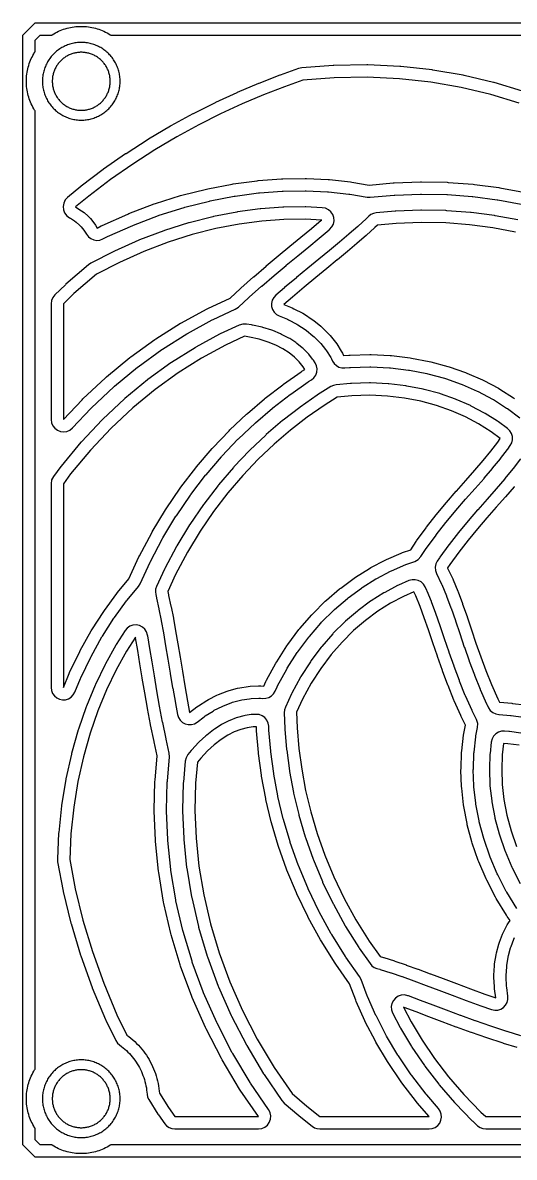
# Model space of a CAD drawing. Header units: millimetres. Extents: x -46 to 46, y -46 to 46.
# Drawn here: x -46 to -6.1, y -46 to 46 of the extents above; entities that cross this region are included whole.
import ezdxf

# ---------------------------------------------------------------- set-up
doc = ezdxf.new("R2010")
doc.units = ezdxf.units.MM
for name, color, linetype in [('FACE_OPENINGS', 2, 'Continuous'), ('FACE_OUTER', 3, 'Continuous'), ('MID_OPENINGS', 4, 'Continuous'), ('MID_OUTER', 7, 'Continuous')]:
    doc.layers.add(name, color=color, linetype=linetype)

msp = doc.modelspace()

# ---------------------------------------------------------------- linework, layer by layer
at = {"layer": 'FACE_OPENINGS'}
for points in [[(-38.115, 40.941), (-38.107, 41.044), (-38.102, 41.147), (-38.1, 41.25), (-38.102, 41.353), (-38.107, 41.456), (-38.115, 41.559), (-38.127, 41.661), (-38.142, 41.763), (-38.161, 41.865), (-38.182, 41.965), (-38.207, 42.065), (-38.236, 42.164), (-38.267, 42.263), (-38.302, 42.36), (-38.34, 42.455), (-38.381, 42.55), (-38.425, 42.643), (-38.472, 42.735), (-38.522, 42.825), (-38.575, 42.913), (-38.631, 43), (-38.69, 43.085), (-38.751, 43.168), (-38.815, 43.248), (-38.882, 43.327), (-38.951, 43.403), (-39.023, 43.477), (-39.097, 43.549), (-39.173, 43.618), (-39.252, 43.685), (-39.332, 43.749), (-39.415, 43.81), (-39.5, 43.869), (-39.587, 43.925), (-39.675, 43.978), (-39.765, 44.028), (-39.857, 44.075), (-39.95, 44.119), (-40.045, 44.16), (-40.14, 44.198), (-40.237, 44.233), (-40.336, 44.264), (-40.435, 44.293), (-40.535, 44.318), (-40.635, 44.339), (-40.737, 44.358), (-40.839, 44.373), (-40.941, 44.385), (-41.044, 44.393), (-41.147, 44.398), (-41.25, 44.4), (-41.353, 44.398), (-41.456, 44.393), (-41.559, 44.385), (-41.661, 44.373), (-41.763, 44.358), (-41.865, 44.339), (-41.965, 44.318), (-42.065, 44.293), (-42.164, 44.264), (-42.263, 44.233), (-42.36, 44.198), (-42.455, 44.16), (-42.55, 44.119), (-42.643, 44.075), (-42.735, 44.028), (-42.825, 43.978), (-42.913, 43.925), (-43, 43.869), (-43.085, 43.81), (-43.168, 43.749), (-43.248, 43.685), (-43.327, 43.618), (-43.403, 43.549), (-43.477, 43.477), (-43.549, 43.403), (-43.618, 43.327), (-43.685, 43.248), (-43.749, 43.168), (-43.81, 43.085), (-43.869, 43), (-43.925, 42.913), (-43.978, 42.825), (-44.028, 42.735), (-44.075, 42.643), (-44.119, 42.55), (-44.16, 42.455), (-44.198, 42.36), (-44.233, 42.263), (-44.264, 42.164), (-44.293, 42.065), (-44.318, 41.965), (-44.339, 41.865), (-44.358, 41.763), (-44.373, 41.661), (-44.385, 41.559), (-44.393, 41.456), (-44.398, 41.353), (-44.4, 41.25), (-44.398, 41.147), (-44.393, 41.044), (-44.385, 40.941), (-44.373, 40.839), (-44.358, 40.737), (-44.339, 40.635), (-44.318, 40.535), (-44.293, 40.435), (-44.264, 40.336), (-44.233, 40.237), (-44.198, 40.14), (-44.16, 40.045), (-44.119, 39.95), (-44.075, 39.857), (-44.028, 39.765), (-43.978, 39.675), (-43.925, 39.587), (-43.869, 39.5), (-43.81, 39.415), (-43.749, 39.332), (-43.685, 39.252), (-43.618, 39.173), (-43.549, 39.097), (-43.477, 39.023), (-43.403, 38.951), (-43.327, 38.882), (-43.248, 38.815), (-43.168, 38.751), (-43.085, 38.69), (-43, 38.631), (-42.913, 38.575), (-42.825, 38.522), (-42.735, 38.472), (-42.643, 38.425), (-42.55, 38.381), (-42.455, 38.34), (-42.36, 38.302), (-42.263, 38.267), (-42.164, 38.236), (-42.065, 38.207), (-41.965, 38.182), (-41.865, 38.161), (-41.763, 38.142), (-41.661, 38.127), (-41.559, 38.115), (-41.456, 38.107), (-41.353, 38.102), (-41.25, 38.1), (-41.147, 38.102), (-41.044, 38.107), (-40.941, 38.115), (-40.839, 38.127), (-40.737, 38.142), (-40.635, 38.161), (-40.535, 38.182), (-40.435, 38.207), (-40.336, 38.236), (-40.237, 38.267), (-40.14, 38.302), (-40.045, 38.34), (-39.95, 38.381), (-39.857, 38.425), (-39.765, 38.472), (-39.675, 38.522), (-39.587, 38.575), (-39.5, 38.631), (-39.415, 38.69), (-39.332, 38.751), (-39.252, 38.815), (-39.173, 38.882), (-39.097, 38.951), (-39.023, 39.023), (-38.951, 39.097), (-38.882, 39.173), (-38.815, 39.252), (-38.751, 39.332), (-38.69, 39.415), (-38.631, 39.5), (-38.575, 39.587), (-38.522, 39.675), (-38.472, 39.765), (-38.425, 39.857), (-38.381, 39.95), (-38.34, 40.045), (-38.302, 40.14), (-38.267, 40.237), (-38.236, 40.336), (-38.207, 40.435), (-38.182, 40.535), (-38.161, 40.635), (-38.142, 40.737), (-38.127, 40.839)], [(-38.614, 27.454), (-40.473, 26.495), (-40.666, 26.365), (-42.498, 24.789), (-42.536, 24.754), (-43.391, 23.938), (-43.558, 23.728), (-43.664, 23.481), (-43.7, 23.215), (-43.7, 13.825), (-43.665, 13.563), (-43.563, 13.32), (-43.4, 13.111), (-43.189, 12.953), (-42.943, 12.855), (-42.681, 12.825), (-42.42, 12.865), (-42.178, 12.972), (-41.973, 13.139), (-40.471, 14.73), (-40.42, 14.78), (-38.613, 16.469), (-38.558, 16.517), (-36.688, 18.057), (-36.631, 18.101), (-34.709, 19.49), (-34.648, 19.531), (-32.684, 20.768), (-32.621, 20.805), (-30.625, 21.893), (-30.56, 21.926), (-28.761, 22.762), (-28.505, 22.933), (-27.653, 23.718), (-27.637, 23.732), (-26.62, 24.636), (-26.607, 24.648), (-25.614, 25.503), (-25.604, 25.512), (-24.639, 26.323), (-24.632, 26.329), (-23.696, 27.104), (-22.801, 27.838), (-21.948, 28.538), (-21.944, 28.541), (-21.142, 29.205), (-21.134, 29.212), (-21.104, 29.237), (-20.926, 29.434), (-20.806, 29.67), (-20.752, 29.93), (-20.768, 30.195), (-20.854, 30.446), (-21.002, 30.666), (-21.203, 30.839), (-21.443, 30.953), (-21.704, 31), (-23.041, 31.061), (-23.1, 31.062), (-24.831, 31.038), (-24.89, 31.035), (-26.678, 30.904), (-26.736, 30.898), (-28.575, 30.654), (-28.632, 30.645), (-30.515, 30.283), (-30.572, 30.27), (-32.492, 29.784), (-32.548, 29.768), (-34.498, 29.153), (-34.552, 29.135), (-36.524, 28.386), (-36.577, 28.365), (-38.562, 27.479)], [(-39.551, 13.811), (-41.235, 12.026), (-41.277, 11.98), (-42.881, 10.052), (-42.919, 10.003), (-43.507, 9.2), (-43.651, 8.92), (-43.7, 8.609), (-43.7, -7.91), (-43.669, -8.157), (-43.578, -8.389), (-43.432, -8.592), (-43.24, -8.751), (-43.015, -8.859), (-42.771, -8.907), (-42.522, -8.894), (-42.284, -8.819), (-42.072, -8.688), (-41.899, -8.509), (-41.776, -8.292), (-41.315, -7.177), (-41.288, -7.116), (-40.478, -5.441), (-40.447, -5.381), (-39.569, -3.81), (-39.534, -3.751), (-38.596, -2.287), (-38.557, -2.23), (-37.568, -0.873), (-37.525, -0.817), (-36.62, 0.277), (-36.483, 0.496), (-35.673, 2.255), (-35.644, 2.313), (-34.663, 4.163), (-34.631, 4.219), (-33.57, 5.974), (-33.535, 6.027), (-32.402, 7.686), (-32.365, 7.737), (-31.169, 9.298), (-31.13, 9.347), (-29.878, 10.81), (-29.838, 10.855), (-28.539, 12.219), (-28.496, 12.262), (-27.158, 13.529), (-27.115, 13.568), (-25.745, 14.738), (-25.701, 14.774), (-24.307, 15.851), (-24.262, 15.883), (-22.852, 16.868), (-22.807, 16.898), (-22.588, 17.036), (-22.387, 17.203), (-22.236, 17.416), (-22.146, 17.662), (-22.123, 17.922), (-22.167, 18.18), (-22.278, 18.417), (-22.418, 18.638), (-22.483, 18.729), (-22.8, 19.123), (-22.873, 19.204), (-23.247, 19.577), (-23.325, 19.648), (-23.761, 19.999), (-23.843, 20.058), (-24.345, 20.384), (-24.427, 20.433), (-24.998, 20.73), (-25.08, 20.768), (-25.72, 21.032), (-25.8, 21.061), (-26.511, 21.286), (-26.588, 21.307), (-27.369, 21.486), (-27.444, 21.5), (-27.86, 21.564), (-28.151, 21.565), (-28.431, 21.482), (-29.979, 20.762), (-30.036, 20.734), (-31.967, 19.681), (-32.022, 19.649), (-33.924, 18.45), (-33.977, 18.415), (-35.84, 17.068), (-35.89, 17.03), (-37.704, 15.536), (-37.752, 15.495), (-39.506, 13.855)], [(-34.037, -6.761), (-33.837, -7.946), (-33.835, -7.954), (-33.617, -9.183), (-33.615, -9.195), (-33.442, -10.108), (-33.363, -10.35), (-33.226, -10.564), (-33.039, -10.736), (-32.815, -10.856), (-32.567, -10.916), (-32.313, -10.911), (-32.068, -10.842), (-31.849, -10.714), (-31.278, -10.274), (-31.193, -10.214), (-30.56, -9.812), (-30.464, -9.757), (-29.83, -9.435), (-29.724, -9.387), (-29.091, -9.142), (-28.975, -9.104), (-28.345, -8.935), (-28.222, -8.909), (-27.597, -8.812), (-27.469, -8.799), (-26.848, -8.773), (-26.72, -8.775), (-26.514, -8.789), (-26.273, -8.777), (-26.042, -8.707), (-25.834, -8.584), (-25.662, -8.414), (-25.536, -8.209), (-25.372, -7.852), (-25.336, -7.78), (-24.591, -6.417), (-24.55, -6.347), (-23.733, -5.076), (-23.686, -5.008), (-22.805, -3.83), (-22.752, -3.765), (-21.813, -2.682), (-21.756, -2.62), (-20.765, -1.634), (-20.703, -1.577), (-19.669, -0.689), (-19.602, -0.635), (-18.531, 0.154), (-18.459, 0.203), (-17.358, 0.893), (-17.282, 0.937), (-16.157, 1.529), (-16.078, 1.567), (-14.935, 2.061), (-14.853, 2.093), (-14.207, 2.316), (-13.922, 2.47), (-13.701, 2.706), (-13.266, 3.357), (-13.24, 3.395), (-12.478, 4.442), (-12.454, 4.474), (-11.677, 5.467), (-11.657, 5.491), (-10.875, 6.435), (-10.861, 6.452), (-10.084, 7.353), (-10.077, 7.362), (-9.316, 8.226), (-8.587, 9.054), (-8.58, 9.063), (-7.9, 9.853), (-7.885, 9.87), (-7.261, 10.63), (-7.24, 10.657), (-6.677, 11.392), (-6.65, 11.429), (-6.454, 11.712), (-6.336, 11.939), (-6.279, 12.188), (-6.288, 12.444), (-6.361, 12.689), (-6.494, 12.908), (-6.678, 13.085), (-7.422, 13.638), (-7.485, 13.681), (-8.487, 14.313), (-8.552, 14.35), (-9.624, 14.919), (-9.692, 14.951), (-10.833, 15.45), (-10.902, 15.477), (-12.108, 15.9), (-12.178, 15.922), (-13.446, 16.265), (-13.517, 16.281), (-14.843, 16.537), (-14.914, 16.549), (-16.293, 16.713), (-16.365, 16.719), (-17.793, 16.787), (-17.863, 16.787), (-19.335, 16.753), (-19.405, 16.749), (-20.577, 16.639), (-20.806, 16.59), (-21.018, 16.489), (-22.091, 15.812), (-22.13, 15.787), (-23.495, 14.833), (-23.534, 14.805), (-24.883, 13.763), (-24.922, 13.732), (-26.248, 12.598), (-26.286, 12.564), (-27.581, 11.338), (-27.618, 11.301), (-28.875, 9.981), (-28.91, 9.941), (-30.122, 8.525), (-30.156, 8.483), (-31.314, 6.972), (-31.346, 6.927), (-32.444, 5.321), (-32.474, 5.274), (-33.502, 3.574), (-33.529, 3.525), (-34.481, 1.732), (-34.506, 1.682), (-35.149, 0.284), (-35.22, 0.07), (-35.241, -0.154), (-35.211, -0.377), (-35.148, -0.63), (-35.14, -0.662), (-34.95, -1.527), (-34.945, -1.552), (-34.764, -2.475), (-34.761, -2.493), (-34.585, -3.472), (-34.583, -3.484), (-34.406, -4.526), (-34.226, -5.616), (-34.038, -6.757)], [(-42.507, -15.356), (-42.845, -17.438), (-42.853, -17.494), (-43.079, -19.657), (-43.083, -19.713), (-43.182, -21.803), (-43.166, -22.036), (-42.717, -24.409), (-42.706, -24.46), (-42.087, -27.003), (-42.073, -27.054), (-41.306, -29.609), (-41.29, -29.659), (-40.372, -32.218), (-40.352, -32.267), (-39.279, -34.821), (-39.257, -34.87), (-38.457, -36.52), (-38.317, -36.735), (-38.145, -36.889), (-38.147, -36.892), (-37.993, -37.006), (-37.856, -37.114), (-37.723, -37.228), (-37.593, -37.345), (-37.467, -37.467), (-37.345, -37.593), (-37.228, -37.723), (-37.114, -37.856), (-37.006, -37.993), (-36.901, -38.134), (-36.802, -38.278), (-36.707, -38.425), (-36.617, -38.575), (-36.532, -38.728), (-36.452, -38.884), (-36.377, -39.042), (-36.307, -39.203), (-36.243, -39.366), (-36.184, -39.53), (-36.13, -39.697), (-36.082, -39.865), (-36.04, -40.035), (-36.003, -40.206), (-35.972, -40.379), (-35.946, -40.552), (-35.926, -40.726), (-35.913, -40.877), (-35.866, -41.11), (-35.764, -41.326), (-35.029, -42.5), (-34.999, -42.546), (-34.484, -43.276), (-34.324, -43.453), (-34.127, -43.588), (-33.903, -43.672), (-33.667, -43.7), (-26.879, -43.7), (-26.612, -43.664), (-26.365, -43.558), (-26.155, -43.389), (-25.997, -43.171), (-25.903, -42.918), (-25.88, -42.65), (-25.93, -42.385), (-25.933, -42.377), (-26.057, -42.126), (-27.517, -39.996), (-27.555, -39.937), (-28.964, -37.583), (-28.998, -37.52), (-30.233, -35.133), (-30.264, -35.069), (-31.326, -32.659), (-31.353, -32.593), (-32.245, -30.173), (-32.268, -30.104), (-32.992, -27.684), (-33.01, -27.615), (-33.569, -25.205), (-33.583, -25.134), (-33.982, -22.745), (-33.991, -22.673), (-34.233, -20.314), (-34.238, -20.241), (-34.328, -17.921), (-34.329, -17.848), (-34.272, -15.576), (-34.268, -15.503), (-34.093, -13.527), (-34.113, -13.22), (-34.367, -12.089), (-34.372, -12.068), (-34.646, -10.735), (-34.649, -10.718), (-34.893, -9.431), (-34.896, -9.417), (-35.116, -8.177), (-35.118, -8.168), (-35.321, -6.969), (-35.509, -5.827), (-35.688, -4.739), (-35.689, -4.734), (-35.863, -3.707), (-35.865, -3.697), (-35.872, -3.658), (-35.953, -3.405), (-36.098, -3.183), (-36.296, -3.007), (-36.534, -2.889), (-36.794, -2.837), (-37.058, -2.856), (-37.309, -2.943), (-37.527, -3.093), (-37.699, -3.296), (-38.42, -4.423), (-38.451, -4.474), (-39.295, -5.985), (-39.322, -6.038), (-40.103, -7.651), (-40.127, -7.705), (-40.835, -9.419), (-40.856, -9.474), (-41.483, -11.286), (-41.501, -11.341), (-42.04, -13.247), (-42.054, -13.303), (-42.497, -15.299)], [(-31.69, -12.316), (-31.746, -12.373), (-32.292, -12.959), (-32.342, -13.017), (-32.604, -13.345), (-32.751, -13.598), (-32.819, -13.881), (-32.97, -15.581), (-32.974, -15.645), (-33.028, -17.844), (-33.028, -17.907), (-32.941, -20.154), (-32.936, -20.218), (-32.702, -22.504), (-32.693, -22.567), (-32.307, -24.885), (-32.295, -24.946), (-31.752, -27.286), (-31.736, -27.346), (-31.033, -29.698), (-31.013, -29.757), (-30.146, -32.11), (-30.122, -32.167), (-29.089, -34.511), (-29.062, -34.567), (-27.86, -36.892), (-27.83, -36.946), (-26.458, -39.239), (-26.424, -39.291), (-24.977, -41.403), (-24.801, -41.598), (-23.601, -42.622), (-23.579, -42.64), (-22.536, -43.479), (-22.345, -43.6), (-22.133, -43.675), (-21.909, -43.7), (-13.031, -43.7), (-12.779, -43.668), (-12.544, -43.574), (-12.341, -43.424), (-12.181, -43.227), (-12.076, -42.997), (-12.032, -42.748), (-12.052, -42.495), (-12.135, -42.256), (-12.275, -42.045), (-13.228, -40.944), (-13.27, -40.893), (-14.442, -39.369), (-14.481, -39.314), (-15.527, -37.776), (-15.563, -37.718), (-16.485, -36.173), (-16.518, -36.113), (-17.318, -34.569), (-17.348, -34.506), (-18.028, -32.972), (-18.055, -32.907), (-18.55, -31.576), (-18.671, -31.347), (-19.789, -29.766), (-19.825, -29.712), (-20.936, -27.937), (-20.969, -27.882), (-21.958, -26.085), (-21.987, -26.029), (-22.858, -24.218), (-22.883, -24.161), (-23.637, -22.344), (-23.659, -22.286), (-24.301, -20.471), (-24.319, -20.413), (-24.852, -18.605), (-24.867, -18.548), (-25.295, -16.755), (-25.307, -16.698), (-25.636, -14.926), (-25.645, -14.87), (-25.88, -13.125), (-25.886, -13.07), (-26.034, -11.356), (-26.037, -11.303), (-26.047, -11.044), (-26.092, -10.787), (-26.201, -10.549), (-26.369, -10.348), (-26.583, -10.198), (-26.828, -10.108), (-27.088, -10.084), (-27.35, -10.095), (-27.461, -10.106), (-27.961, -10.184), (-28.068, -10.206), (-28.578, -10.344), (-28.678, -10.377), (-29.2, -10.579), (-29.292, -10.62), (-29.826, -10.891), (-29.909, -10.938), (-30.452, -11.284), (-30.526, -11.335), (-31.075, -11.758), (-31.14, -11.813)], [(-38.115, -41.559), (-38.107, -41.456), (-38.102, -41.353), (-38.1, -41.25), (-38.102, -41.147), (-38.107, -41.044), (-38.115, -40.941), (-38.127, -40.839), (-38.142, -40.737), (-38.161, -40.635), (-38.182, -40.535), (-38.207, -40.435), (-38.236, -40.336), (-38.267, -40.237), (-38.302, -40.14), (-38.34, -40.045), (-38.381, -39.95), (-38.425, -39.857), (-38.472, -39.765), (-38.522, -39.675), (-38.575, -39.587), (-38.631, -39.5), (-38.69, -39.415), (-38.751, -39.332), (-38.815, -39.252), (-38.882, -39.173), (-38.951, -39.097), (-39.023, -39.023), (-39.097, -38.951), (-39.173, -38.882), (-39.252, -38.815), (-39.332, -38.751), (-39.415, -38.69), (-39.5, -38.631), (-39.587, -38.575), (-39.675, -38.522), (-39.765, -38.472), (-39.857, -38.425), (-39.95, -38.381), (-40.045, -38.34), (-40.14, -38.302), (-40.237, -38.267), (-40.336, -38.236), (-40.435, -38.207), (-40.535, -38.182), (-40.635, -38.161), (-40.737, -38.142), (-40.839, -38.127), (-40.941, -38.115), (-41.044, -38.107), (-41.147, -38.102), (-41.25, -38.1), (-41.353, -38.102), (-41.456, -38.107), (-41.559, -38.115), (-41.661, -38.127), (-41.763, -38.142), (-41.865, -38.161), (-41.965, -38.182), (-42.065, -38.207), (-42.164, -38.236), (-42.263, -38.267), (-42.36, -38.302), (-42.455, -38.34), (-42.55, -38.381), (-42.643, -38.425), (-42.735, -38.472), (-42.825, -38.522), (-42.913, -38.575), (-43, -38.631), (-43.085, -38.69), (-43.168, -38.751), (-43.248, -38.815), (-43.327, -38.882), (-43.403, -38.951), (-43.477, -39.023), (-43.549, -39.097), (-43.618, -39.173), (-43.685, -39.252), (-43.749, -39.332), (-43.81, -39.415), (-43.869, -39.5), (-43.925, -39.587), (-43.978, -39.675), (-44.028, -39.765), (-44.075, -39.857), (-44.119, -39.95), (-44.16, -40.045), (-44.198, -40.14), (-44.233, -40.237), (-44.264, -40.336), (-44.293, -40.435), (-44.318, -40.535), (-44.339, -40.635), (-44.358, -40.737), (-44.373, -40.839), (-44.385, -40.941), (-44.393, -41.044), (-44.398, -41.147), (-44.4, -41.25), (-44.398, -41.353), (-44.393, -41.456), (-44.385, -41.559), (-44.373, -41.661), (-44.358, -41.763), (-44.339, -41.865), (-44.318, -41.965), (-44.293, -42.065), (-44.264, -42.164), (-44.233, -42.263), (-44.198, -42.36), (-44.16, -42.455), (-44.119, -42.55), (-44.075, -42.643), (-44.028, -42.735), (-43.978, -42.825), (-43.925, -42.913), (-43.869, -43), (-43.81, -43.085), (-43.749, -43.168), (-43.685, -43.248), (-43.618, -43.327), (-43.549, -43.403), (-43.477, -43.477), (-43.403, -43.549), (-43.327, -43.618), (-43.248, -43.685), (-43.168, -43.749), (-43.085, -43.81), (-43, -43.869), (-42.913, -43.925), (-42.825, -43.978), (-42.735, -44.028), (-42.643, -44.075), (-42.55, -44.119), (-42.455, -44.16), (-42.36, -44.198), (-42.263, -44.233), (-42.164, -44.264), (-42.065, -44.293), (-41.965, -44.318), (-41.865, -44.339), (-41.763, -44.358), (-41.661, -44.373), (-41.559, -44.385), (-41.456, -44.393), (-41.353, -44.398), (-41.25, -44.4), (-41.147, -44.398), (-41.044, -44.393), (-40.941, -44.385), (-40.839, -44.373), (-40.737, -44.358), (-40.635, -44.339), (-40.535, -44.318), (-40.435, -44.293), (-40.336, -44.264), (-40.237, -44.233), (-40.14, -44.198), (-40.045, -44.16), (-39.95, -44.119), (-39.857, -44.075), (-39.765, -44.028), (-39.675, -43.978), (-39.587, -43.925), (-39.5, -43.869), (-39.415, -43.81), (-39.332, -43.749), (-39.252, -43.685), (-39.173, -43.618), (-39.097, -43.549), (-39.023, -43.477), (-38.951, -43.403), (-38.882, -43.327), (-38.815, -43.248), (-38.751, -43.168), (-38.69, -43.085), (-38.631, -43), (-38.575, -42.913), (-38.522, -42.825), (-38.472, -42.735), (-38.425, -42.643), (-38.381, -42.55), (-38.34, -42.455), (-38.302, -42.36), (-38.267, -42.263), (-38.236, -42.164), (-38.207, -42.065), (-38.182, -41.965), (-38.161, -41.865), (-38.142, -41.763), (-38.127, -41.661)]]:
    msp.add_lwpolyline(points, close=True, dxfattribs=at)
for points in [[(-5.457, 40.441), (-7.754, 41.141), (-7.815, 41.157), (-10.203, 41.724), (-10.264, 41.736), (-12.735, 42.162), (-12.797, 42.171), (-15.343, 42.447), (-15.405, 42.452), (-18.019, 42.573), (-18.081, 42.574), (-20.753, 42.532), (-20.815, 42.53), (-23.368, 42.332), (-23.625, 42.277), (-25.111, 41.75), (-25.138, 41.74), (-26.839, 41.081), (-26.867, 41.069), (-28.594, 40.338), (-28.623, 40.325), (-30.372, 39.518), (-30.401, 39.504), (-32.168, 38.617), (-32.199, 38.601), (-33.979, 37.629), (-34.009, 37.611), (-35.798, 36.551), (-35.829, 36.532), (-37.62, 35.379), (-37.652, 35.358), (-39.441, 34.11), (-39.472, 34.087), (-41.252, 32.74), (-41.283, 32.715), (-42.359, 31.832), (-42.548, 31.627), (-42.672, 31.379), (-42.724, 31.105), (-42.698, 30.828), (-42.597, 30.569), (-42.428, 30.348), (-42.205, 30.182), (-42.123, 30.137), (-41.796, 29.927), (-41.657, 29.822), (-41.383, 29.581), (-41.257, 29.451), (-41.031, 29.177), (-40.926, 29.028), (-40.817, 28.843), (-40.663, 28.644), (-40.464, 28.489), (-40.233, 28.389), (-39.984, 28.35), (-39.734, 28.375), (-39.497, 28.461), (-39.181, 28.625), (-39.122, 28.653), (-37.076, 29.565), (-37.016, 29.59), (-34.982, 30.362), (-34.92, 30.383), (-32.907, 31.018), (-32.843, 31.036), (-30.859, 31.539), (-30.794, 31.553), (-28.845, 31.928), (-28.779, 31.939), (-26.874, 32.192), (-26.806, 32.198), (-24.951, 32.334), (-24.883, 32.337), (-23.084, 32.363), (-23.016, 32.361), (-21.279, 32.282), (-21.21, 32.277), (-19.54, 32.099), (-19.471, 32.089), (-18.07, 31.853), (-17.812, 31.843), (-15.884, 32.021), (-15.819, 32.025), (-13.726, 32.1), (-13.662, 32.1), (-11.611, 32.059), (-11.548, 32.056), (-9.545, 31.904), (-9.482, 31.898), (-7.532, 31.642), (-7.471, 31.633), (-5.578, 31.28)], [(-5.846, 30.008), (-7.678, 30.349), (-7.731, 30.357), (-9.62, 30.605), (-9.674, 30.61), (-11.614, 30.757), (-11.669, 30.76), (-13.656, 30.8), (-13.712, 30.8), (-15.74, 30.727), (-15.796, 30.724), (-17.329, 30.582), (-17.549, 30.536), (-17.753, 30.442), (-17.932, 30.305), (-18.119, 30.124), (-18.144, 30.101), (-18.798, 29.504), (-18.817, 29.487), (-19.526, 28.869), (-19.539, 28.858), (-20.299, 28.215), (-20.308, 28.208), (-21.122, 27.533), (-21.976, 26.833), (-22.87, 26.1), (-22.874, 26.097), (-23.8, 25.331), (-23.806, 25.325), (-24.762, 24.522), (-24.77, 24.514), (-25.475, 23.907), (-25.644, 23.718), (-25.761, 23.492), (-25.817, 23.244), (-25.809, 22.99), (-25.737, 22.746), (-25.605, 22.529), (-25.424, 22.351), (-25.203, 22.225), (-24.536, 21.951), (-24.442, 21.907), (-23.777, 21.56), (-23.682, 21.504), (-23.085, 21.116), (-22.991, 21.048), (-22.463, 20.622), (-22.372, 20.541), (-21.91, 20.08), (-21.826, 19.987), (-21.43, 19.494), (-21.355, 19.389), (-21.022, 18.865), (-20.959, 18.753), (-20.869, 18.567), (-20.738, 18.365), (-20.561, 18.2), (-20.351, 18.081), (-20.118, 18.017), (-19.877, 18.01), (-19.486, 18.047), (-19.405, 18.052), (-17.853, 18.088), (-17.772, 18.087), (-16.262, 18.016), (-16.18, 18.009), (-14.719, 17.835), (-14.637, 17.822), (-13.229, 17.55), (-13.147, 17.531), (-11.798, 17.166), (-11.717, 17.141), (-10.431, 16.689), (-10.351, 16.658), (-9.132, 16.125), (-9.054, 16.087), (-7.905, 15.479), (-7.83, 15.435), (-6.754, 14.757), (-6.682, 14.707), (-5.683, 13.965)], [(-5.628, 10.623), (-6.22, 9.851), (-6.244, 9.82), (-6.889, 9.035), (-6.906, 9.015), (-7.598, 8.21), (-7.607, 8.2), (-8.34, 7.367), (-9.097, 6.507), (-9.104, 6.499), (-9.869, 5.612), (-9.881, 5.597), (-10.646, 4.674), (-10.663, 4.653), (-11.418, 3.688), (-11.439, 3.661), (-12.175, 2.649), (-12.198, 2.616), (-12.378, 2.347), (-12.494, 2.111), (-12.544, 1.852), (-12.525, 1.59), (-12.438, 1.341), (-12.433, 1.33), (-12.035, 0.485), (-12.014, 0.437), (-11.641, -0.461), (-11.626, -0.498), (-11.269, -1.449), (-11.26, -1.473), (-10.909, -2.475), (-10.905, -2.488), (-10.55, -3.539), (-10.184, -4.625), (-10.18, -4.634), (-9.794, -5.741), (-9.788, -5.759), (-9.371, -6.882), (-9.361, -6.908), (-8.903, -8.044), (-8.89, -8.076), (-8.382, -9.219), (-8.364, -9.256), (-8.221, -9.546), (-8.075, -9.764), (-7.876, -9.937), (-7.639, -10.052), (-7.38, -10.101), (-7.368, -10.102), (-6.438, -10.18), (-6.386, -10.186), (-5.421, -10.312)], [(-5.93, -25.831), (-6.738, -24.505), (-6.778, -24.435), (-7.471, -23.091), (-7.506, -23.017), (-8.086, -21.664), (-8.116, -21.587), (-8.584, -20.231), (-8.608, -20.151), (-8.967, -18.8), (-8.986, -18.718), (-9.238, -17.378), (-9.251, -17.293), (-9.399, -15.971), (-9.405, -15.885), (-9.453, -14.585), (-9.452, -14.499), (-9.403, -13.228), (-9.396, -13.141), (-9.253, -11.904), (-9.239, -11.817), (-9.109, -11.145), (-9.1, -10.822), (-9.194, -10.512), (-9.54, -9.811), (-9.56, -9.768), (-10.086, -8.585), (-10.101, -8.548), (-10.573, -7.379), (-10.584, -7.349), (-11.01, -6.201), (-11.018, -6.18), (-11.41, -5.057), (-11.414, -5.046), (-11.782, -3.954), (-12.135, -2.909), (-12.138, -2.899), (-12.483, -1.915), (-12.491, -1.894), (-12.836, -0.973), (-12.849, -0.941), (-13.204, -0.086), (-13.223, -0.044), (-13.369, 0.267), (-13.507, 0.483), (-13.695, 0.656), (-13.921, 0.777), (-14.17, 0.836), (-14.425, 0.83), (-14.671, 0.759), (-15.522, 0.391), (-15.59, 0.358), (-16.638, -0.193), (-16.704, -0.231), (-17.732, -0.876), (-17.794, -0.918), (-18.796, -1.656), (-18.854, -1.703), (-19.824, -2.535), (-19.878, -2.585), (-20.809, -3.512), (-20.858, -3.565), (-21.743, -4.585), (-21.789, -4.642), (-22.621, -5.754), (-22.661, -5.813), (-23.434, -7.016), (-23.47, -7.076), (-24.176, -8.368), (-24.207, -8.43), (-24.699, -9.501), (-24.771, -9.724), (-24.789, -9.957), (-24.739, -11.225), (-24.736, -11.272), (-24.594, -12.931), (-24.588, -12.979), (-24.361, -14.668), (-24.353, -14.717), (-24.034, -16.432), (-24.024, -16.482), (-23.61, -18.217), (-23.596, -18.267), (-23.081, -20.016), (-23.065, -20.067), (-22.444, -21.824), (-22.425, -21.874), (-21.695, -23.633), (-21.672, -23.683), (-20.83, -25.437), (-20.804, -25.486), (-19.846, -27.227), (-19.817, -27.275), (-18.74, -28.995), (-18.709, -29.042), (-17.82, -30.298), (-17.671, -30.466), (-17.487, -30.596), (-17.279, -30.682), (-17.029, -30.754), (-16.997, -30.763), (-16.153, -31.032), (-16.128, -31.04), (-15.239, -31.344), (-15.222, -31.35), (-14.285, -31.687), (-14.275, -31.691), (-13.283, -32.059), (-12.25, -32.449), (-11.168, -32.856), (-11.164, -32.858), (-10.037, -33.277), (-10.029, -33.279), (-8.856, -33.705), (-8.844, -33.709), (-7.967, -34.015), (-7.718, -34.068), (-7.464, -34.056), (-7.222, -33.981), (-7.006, -33.846), (-6.831, -33.662), (-6.708, -33.439), (-6.645, -33.193), (-6.646, -32.939), (-6.742, -32.225), (-6.751, -32.121), (-6.783, -31.372), (-6.782, -31.261), (-6.744, -30.551), (-6.732, -30.435), (-6.628, -29.764), (-6.603, -29.645), (-6.435, -29.015), (-6.396, -28.895), (-6.167, -28.305), (-6.114, -28.188)], [(-5.609, -11.598), (-6.528, -11.478), (-6.573, -11.474), (-6.916, -11.445), (-7.171, -11.456), (-7.416, -11.532), (-7.633, -11.667), (-7.809, -11.853), (-7.931, -12.078), (-7.993, -12.326), (-8.099, -13.247), (-8.105, -13.323), (-8.152, -14.506), (-8.152, -14.582), (-8.108, -15.794), (-8.102, -15.869), (-7.964, -17.106), (-7.953, -17.18), (-7.716, -18.436), (-7.7, -18.508), (-7.363, -19.777), (-7.342, -19.847), (-6.901, -21.123), (-6.875, -21.19), (-6.327, -22.467), (-6.297, -22.532), (-5.641, -23.802)], [(-5.608, -36.153), (-6.714, -35.807), (-6.734, -35.801), (-8.026, -35.372), (-8.042, -35.366), (-9.279, -34.934), (-9.292, -34.929), (-10.477, -34.5), (-10.486, -34.497), (-11.625, -34.073), (-12.708, -33.665), (-13.74, -33.276), (-13.745, -33.275), (-14.722, -32.912), (-14.731, -32.909), (-14.768, -32.895), (-15.028, -32.839), (-15.292, -32.853), (-15.544, -32.937), (-15.765, -33.083), (-15.94, -33.283), (-16.056, -33.521), (-16.106, -33.782), (-16.085, -34.046), (-15.995, -34.296), (-15.379, -35.484), (-15.35, -35.537), (-14.464, -37.023), (-14.432, -37.073), (-13.425, -38.556), (-13.391, -38.603), (-12.26, -40.074), (-12.223, -40.119), (-10.968, -41.568), (-10.929, -41.611), (-9.548, -43.031), (-9.506, -43.071), (-9.107, -43.437), (-8.906, -43.58), (-8.676, -43.67), (-8.431, -43.7), (4.979, -43.7)]]:
    msp.add_lwpolyline(points, dxfattribs=at)
at = {"layer": 'FACE_OUTER'}
msp.add_lwpolyline([(38.855, -45), (-38.855, -45), (-38.9, -45.029), (-39.025, -45.104), (-39.152, -45.175), (-39.282, -45.241), (-39.413, -45.303), (-39.547, -45.361), (-39.682, -45.415), (-39.82, -45.464), (-39.958, -45.508), (-40.098, -45.548), (-40.24, -45.584), (-40.382, -45.614), (-40.525, -45.641), (-40.669, -45.662), (-40.814, -45.679), (-40.959, -45.69), (-41.104, -45.698), (-41.25, -45.7), (-41.396, -45.698), (-41.541, -45.69), (-41.686, -45.679), (-41.831, -45.662), (-41.975, -45.641), (-42.118, -45.614), (-42.26, -45.584), (-42.402, -45.548), (-42.542, -45.508), (-42.68, -45.464), (-42.818, -45.415), (-42.953, -45.361), (-43.087, -45.303), (-43.218, -45.241), (-43.348, -45.175), (-43.475, -45.104), (-43.6, -45.029), (-43.645, -45), (-44.586, -45), (-45, -44.586), (-45, -43.645), (-45.029, -43.6), (-45.104, -43.475), (-45.175, -43.348), (-45.241, -43.218), (-45.303, -43.087), (-45.361, -42.953), (-45.415, -42.818), (-45.464, -42.68), (-45.508, -42.542), (-45.548, -42.402), (-45.584, -42.26), (-45.614, -42.118), (-45.641, -41.975), (-45.662, -41.831), (-45.679, -41.686), (-45.69, -41.541), (-45.698, -41.396), (-45.7, -41.25), (-45.698, -41.104), (-45.69, -40.959), (-45.679, -40.814), (-45.662, -40.669), (-45.641, -40.525), (-45.614, -40.382), (-45.584, -40.24), (-45.548, -40.098), (-45.508, -39.958), (-45.464, -39.82), (-45.415, -39.682), (-45.361, -39.547), (-45.303, -39.413), (-45.241, -39.282), (-45.175, -39.152), (-45.104, -39.025), (-45.029, -38.9), (-45, -38.855), (-45, 38.855), (-45.029, 38.9), (-45.104, 39.025), (-45.175, 39.152), (-45.241, 39.282), (-45.303, 39.413), (-45.361, 39.547), (-45.415, 39.682), (-45.464, 39.82), (-45.508, 39.958), (-45.548, 40.098), (-45.584, 40.24), (-45.614, 40.382), (-45.641, 40.525), (-45.662, 40.669), (-45.679, 40.814), (-45.69, 40.959), (-45.698, 41.104), (-45.7, 41.25), (-45.698, 41.396), (-45.69, 41.541), (-45.679, 41.686), (-45.662, 41.831), (-45.641, 41.975), (-45.614, 42.118), (-45.584, 42.26), (-45.548, 42.402), (-45.508, 42.542), (-45.464, 42.68), (-45.415, 42.818), (-45.361, 42.953), (-45.303, 43.087), (-45.241, 43.218), (-45.175, 43.348), (-45.104, 43.475), (-45.029, 43.6), (-45, 43.645), (-45, 44.586), (-44.586, 45), (-43.645, 45), (-43.6, 45.029), (-43.475, 45.104), (-43.348, 45.175), (-43.218, 45.241), (-43.087, 45.303), (-42.953, 45.361), (-42.818, 45.415), (-42.68, 45.464), (-42.542, 45.508), (-42.402, 45.548), (-42.26, 45.584), (-42.118, 45.614), (-41.975, 45.641), (-41.831, 45.662), (-41.686, 45.679), (-41.541, 45.69), (-41.396, 45.698), (-41.25, 45.7), (-41.104, 45.698), (-40.959, 45.69), (-40.814, 45.679), (-40.669, 45.662), (-40.525, 45.641), (-40.382, 45.614), (-40.24, 45.584), (-40.098, 45.548), (-39.958, 45.508), (-39.82, 45.464), (-39.682, 45.415), (-39.547, 45.361), (-39.413, 45.303), (-39.282, 45.241), (-39.152, 45.175), (-39.025, 45.104), (-38.9, 45.029), (-38.855, 45), (38.855, 45)], dxfattribs=at)
at = {"layer": 'MID_OPENINGS'}
for points in [[(-38.911, 41.02), (-38.905, 41.096), (-38.901, 41.173), (-38.9, 41.25), (-38.901, 41.327), (-38.905, 41.404), (-38.911, 41.48), (-38.92, 41.557), (-38.931, 41.633), (-38.945, 41.708), (-38.961, 41.784), (-38.98, 41.858), (-39.001, 41.932), (-39.025, 42.005), (-39.051, 42.078), (-39.079, 42.149), (-39.109, 42.22), (-39.142, 42.289), (-39.177, 42.358), (-39.215, 42.425), (-39.254, 42.491), (-39.296, 42.556), (-39.34, 42.619), (-39.386, 42.681), (-39.433, 42.741), (-39.483, 42.799), (-39.535, 42.856), (-39.588, 42.912), (-39.644, 42.965), (-39.701, 43.017), (-39.759, 43.067), (-39.819, 43.114), (-39.881, 43.16), (-39.944, 43.204), (-40.009, 43.246), (-40.075, 43.285), (-40.142, 43.323), (-40.211, 43.358), (-40.28, 43.391), (-40.351, 43.421), (-40.422, 43.449), (-40.495, 43.475), (-40.568, 43.499), (-40.642, 43.52), (-40.716, 43.539), (-40.792, 43.555), (-40.867, 43.569), (-40.943, 43.58), (-41.02, 43.589), (-41.096, 43.595), (-41.173, 43.599), (-41.25, 43.6), (-41.327, 43.599), (-41.404, 43.595), (-41.48, 43.589), (-41.557, 43.58), (-41.633, 43.569), (-41.708, 43.555), (-41.784, 43.539), (-41.858, 43.52), (-41.932, 43.499), (-42.005, 43.475), (-42.078, 43.449), (-42.149, 43.421), (-42.22, 43.391), (-42.289, 43.358), (-42.358, 43.323), (-42.425, 43.285), (-42.491, 43.246), (-42.556, 43.204), (-42.619, 43.16), (-42.681, 43.114), (-42.741, 43.067), (-42.799, 43.017), (-42.856, 42.965), (-42.912, 42.912), (-42.965, 42.856), (-43.017, 42.799), (-43.067, 42.741), (-43.114, 42.681), (-43.16, 42.619), (-43.204, 42.556), (-43.246, 42.491), (-43.285, 42.425), (-43.323, 42.358), (-43.358, 42.289), (-43.391, 42.22), (-43.421, 42.149), (-43.449, 42.078), (-43.475, 42.005), (-43.499, 41.932), (-43.52, 41.858), (-43.539, 41.784), (-43.555, 41.708), (-43.569, 41.633), (-43.58, 41.557), (-43.589, 41.48), (-43.595, 41.404), (-43.599, 41.327), (-43.6, 41.25), (-43.599, 41.173), (-43.595, 41.096), (-43.589, 41.02), (-43.58, 40.943), (-43.569, 40.867), (-43.555, 40.792), (-43.539, 40.716), (-43.52, 40.642), (-43.499, 40.568), (-43.475, 40.495), (-43.449, 40.422), (-43.421, 40.351), (-43.391, 40.28), (-43.358, 40.211), (-43.323, 40.142), (-43.285, 40.075), (-43.246, 40.009), (-43.204, 39.944), (-43.16, 39.881), (-43.114, 39.819), (-43.067, 39.759), (-43.017, 39.701), (-42.965, 39.644), (-42.912, 39.588), (-42.856, 39.535), (-42.799, 39.483), (-42.741, 39.433), (-42.681, 39.386), (-42.619, 39.34), (-42.556, 39.296), (-42.491, 39.254), (-42.425, 39.215), (-42.358, 39.177), (-42.289, 39.142), (-42.22, 39.109), (-42.149, 39.079), (-42.078, 39.051), (-42.005, 39.025), (-41.932, 39.001), (-41.858, 38.98), (-41.784, 38.961), (-41.708, 38.945), (-41.633, 38.931), (-41.557, 38.92), (-41.48, 38.911), (-41.404, 38.905), (-41.327, 38.901), (-41.25, 38.9), (-41.173, 38.901), (-41.096, 38.905), (-41.02, 38.911), (-40.943, 38.92), (-40.867, 38.931), (-40.792, 38.945), (-40.716, 38.961), (-40.642, 38.98), (-40.568, 39.001), (-40.495, 39.025), (-40.422, 39.051), (-40.351, 39.079), (-40.28, 39.109), (-40.211, 39.142), (-40.142, 39.177), (-40.075, 39.215), (-40.009, 39.254), (-39.944, 39.296), (-39.881, 39.34), (-39.819, 39.386), (-39.759, 39.433), (-39.701, 39.483), (-39.644, 39.535), (-39.588, 39.588), (-39.535, 39.644), (-39.483, 39.701), (-39.433, 39.759), (-39.386, 39.819), (-39.34, 39.881), (-39.296, 39.944), (-39.254, 40.009), (-39.215, 40.075), (-39.177, 40.142), (-39.142, 40.211), (-39.109, 40.28), (-39.079, 40.351), (-39.051, 40.422), (-39.025, 40.495), (-39.001, 40.568), (-38.98, 40.642), (-38.961, 40.716), (-38.945, 40.792), (-38.931, 40.867), (-38.92, 40.943)], [(-34.197, 28.2), (-36.169, 27.451), (-38.155, 26.566), (-40.014, 25.606), (-41.846, 24.031), (-42.7, 23.215), (-42.7, 13.825), (-41.188, 15.427), (-41.114, 15.5), (-39.284, 17.211), (-39.206, 17.279), (-37.312, 18.839), (-37.229, 18.902), (-35.282, 20.31), (-35.195, 20.368), (-33.204, 21.623), (-33.114, 21.676), (-31.09, 22.778), (-30.996, 22.826), (-29.183, 23.669), (-28.327, 24.457), (-28.305, 24.477), (-27.281, 25.386), (-27.262, 25.403), (-26.264, 26.263), (-26.25, 26.275), (-25.282, 27.09), (-25.271, 27.098), (-24.337, 27.871), (-24.332, 27.876), (-23.435, 28.611), (-22.582, 29.311), (-21.78, 29.976), (-21.749, 30.001), (-23.086, 30.062), (-24.817, 30.038), (-26.605, 29.907), (-28.443, 29.663), (-30.326, 29.301), (-32.247, 28.815)], [(-35.255, 16.258), (-37.069, 14.764), (-38.823, 13.125), (-40.508, 11.34), (-42.112, 9.412), (-42.7, 8.609), (-42.7, -7.91), (-42.234, -6.782), (-42.194, -6.694), (-41.372, -4.992), (-41.327, -4.906), (-40.435, -3.309), (-40.384, -3.225), (-39.43, -1.735), (-39.374, -1.653), (-38.368, -0.272), (-38.306, -0.192), (-37.391, 0.914), (-36.575, 2.686), (-36.534, 2.769), (-35.539, 4.644), (-35.494, 4.724), (-34.418, 6.503), (-34.369, 6.58), (-33.22, 8.262), (-33.167, 8.335), (-31.955, 9.917), (-31.899, 9.987), (-30.63, 11.47), (-30.571, 11.535), (-29.254, 12.918), (-29.193, 12.979), (-27.836, 14.264), (-27.774, 14.32), (-26.385, 15.507), (-26.322, 15.558), (-24.908, 16.649), (-24.844, 16.697), (-23.414, 17.695), (-23.35, 17.737), (-23.122, 17.881), (-23.262, 18.102), (-23.579, 18.496), (-23.953, 18.869), (-24.388, 19.22), (-24.89, 19.546), (-25.46, 19.844), (-26.101, 20.108), (-26.812, 20.332), (-27.593, 20.512), (-28.01, 20.575), (-29.557, 19.855), (-31.489, 18.803), (-33.391, 17.604)], [(-33.42, -4.361), (-33.24, -5.453), (-33.051, -6.594), (-32.851, -7.779), (-32.632, -9.008), (-32.459, -9.921), (-31.871, -9.468), (-31.749, -9.383), (-31.076, -8.955), (-30.939, -8.877), (-30.26, -8.532), (-30.108, -8.464), (-29.427, -8.2), (-29.261, -8.146), (-28.579, -7.962), (-28.402, -7.924), (-27.722, -7.819), (-27.539, -7.801), (-26.862, -7.773), (-26.678, -7.775), (-26.445, -7.792), (-26.274, -7.419), (-26.222, -7.316), (-25.46, -5.922), (-25.401, -5.822), (-24.565, -4.52), (-24.498, -4.423), (-23.594, -3.216), (-23.52, -3.123), (-22.556, -2.013), (-22.474, -1.925), (-21.458, -0.913), (-21.368, -0.83), (-20.306, 0.082), (-20.21, 0.159), (-19.109, 0.97), (-19.006, 1.04), (-17.873, 1.751), (-17.765, 1.813), (-16.606, 2.423), (-16.493, 2.477), (-15.315, 2.987), (-15.197, 3.032), (-14.533, 3.261), (-14.093, 3.921), (-14.054, 3.976), (-13.281, 5.038), (-13.247, 5.083), (-12.46, 6.088), (-12.431, 6.124), (-11.642, 7.077), (-11.621, 7.101), (-10.84, 8.007), (-10.829, 8.02), (-10.066, 8.887), (-9.338, 9.715), (-8.658, 10.505), (-8.034, 11.265), (-7.471, 12), (-7.275, 12.282), (-8.019, 12.835), (-9.02, 13.467), (-10.093, 14.035), (-11.233, 14.533), (-12.439, 14.957), (-13.707, 15.299), (-15.032, 15.556), (-16.412, 15.72), (-17.84, 15.788), (-19.311, 15.753), (-20.484, 15.644), (-21.557, 14.967), (-22.923, 14.013), (-24.272, 12.971), (-25.598, 11.838), (-26.893, 10.612), (-28.151, 9.291), (-29.362, 7.875), (-30.521, 6.363), (-31.618, 4.757), (-32.646, 3.056), (-33.597, 1.264), (-34.241, -0.134), (-34.176, -0.394), (-34.165, -0.441), (-33.972, -1.319), (-33.965, -1.354), (-33.782, -2.286), (-33.777, -2.312), (-33.6, -3.298), (-33.597, -3.314), (-33.421, -4.353)], [(-12.729, -4.274), (-13.082, -3.229), (-13.427, -2.245), (-13.772, -1.325), (-14.128, -0.47), (-14.274, -0.159), (-15.125, -0.527), (-16.173, -1.078), (-17.201, -1.723), (-18.203, -2.461), (-19.172, -3.294), (-20.103, -4.221), (-20.988, -5.241), (-21.82, -6.353), (-22.593, -7.556), (-23.298, -8.848), (-23.79, -9.918), (-23.74, -11.186), (-23.597, -12.845), (-23.37, -14.535), (-23.051, -16.249), (-22.637, -17.984), (-22.122, -19.734), (-21.501, -21.491), (-20.771, -23.25), (-19.928, -25.004), (-18.97, -26.744), (-17.893, -28.464), (-17.004, -29.72), (-16.747, -29.794), (-16.7, -29.808), (-15.844, -30.08), (-15.81, -30.092), (-14.911, -30.399), (-14.887, -30.408), (-13.944, -30.747), (-13.929, -30.753), (-12.94, -31.12), (-12.933, -31.123), (-11.897, -31.513), (-10.815, -31.92), (-9.688, -32.339), (-8.515, -32.765), (-7.637, -33.071), (-7.736, -32.335), (-7.749, -32.186), (-7.783, -31.39), (-7.782, -31.232), (-7.742, -30.472), (-7.724, -30.306), (-7.612, -29.584), (-7.576, -29.413), (-7.394, -28.731), (-7.338, -28.559), (-7.089, -27.918), (-7.013, -27.75), (-6.7, -27.15), (-6.606, -26.992), (-6.475, -26.798), (-6.712, -26.463), (-6.775, -26.367), (-7.601, -25.01), (-7.658, -24.909), (-8.368, -23.534), (-8.418, -23.427), (-9.012, -22.041), (-9.055, -21.93), (-9.535, -20.541), (-9.57, -20.426), (-9.939, -19.039), (-9.965, -18.921), (-10.224, -17.544), (-10.242, -17.423), (-10.395, -16.063), (-10.404, -15.94), (-10.453, -14.603), (-10.452, -14.478), (-10.401, -13.17), (-10.391, -13.045), (-10.244, -11.77), (-10.225, -11.645), (-10.091, -10.955), (-10.442, -10.244), (-10.47, -10.183), (-11.003, -8.983), (-11.026, -8.93), (-11.503, -7.747), (-11.519, -7.704), (-11.95, -6.544), (-11.961, -6.514), (-12.355, -5.384), (-12.36, -5.368)], [(-40.538, -11.613), (-41.078, -13.519), (-41.52, -15.516), (-41.858, -17.598), (-42.084, -19.76), (-42.183, -21.85), (-41.735, -24.224), (-41.115, -26.766), (-40.349, -29.321), (-39.431, -31.88), (-38.358, -34.434), (-37.558, -36.084), (-37.551, -36.088), (-37.384, -36.212), (-37.222, -36.341), (-37.063, -36.476), (-36.909, -36.615), (-36.76, -36.76), (-36.615, -36.909), (-36.476, -37.063), (-36.341, -37.222), (-36.212, -37.384), (-36.088, -37.551), (-35.97, -37.722), (-35.858, -37.897), (-35.751, -38.075), (-35.65, -38.257), (-35.555, -38.441), (-35.466, -38.629), (-35.383, -38.82), (-35.307, -39.013), (-35.237, -39.209), (-35.173, -39.407), (-35.116, -39.606), (-35.066, -39.808), (-35.022, -40.011), (-34.985, -40.216), (-34.954, -40.421), (-34.931, -40.628), (-34.917, -40.795), (-34.181, -41.97), (-33.667, -42.7), (-26.879, -42.7), (-26.882, -42.691), (-28.35, -40.549), (-28.405, -40.463), (-29.83, -38.083), (-29.879, -37.994), (-31.129, -35.579), (-31.173, -35.486), (-32.248, -33.048), (-32.286, -32.953), (-33.189, -30.504), (-33.221, -30.406), (-33.954, -27.956), (-33.981, -27.856), (-34.547, -25.416), (-34.567, -25.314), (-34.971, -22.894), (-34.985, -22.791), (-35.229, -20.4), (-35.237, -20.296), (-35.328, -17.944), (-35.329, -17.839), (-35.272, -15.535), (-35.266, -15.43), (-35.089, -13.439), (-35.344, -12.303), (-35.35, -12.274), (-35.626, -10.933), (-35.631, -10.908), (-35.876, -9.614), (-35.88, -9.595), (-36.101, -8.35), (-36.103, -8.336), (-36.306, -7.141), (-36.307, -7.134), (-36.496, -5.99), (-36.675, -4.901), (-36.849, -3.874), (-36.856, -3.835), (-37.578, -4.962), (-38.422, -6.473), (-39.203, -8.087), (-39.911, -9.801)], [(-29.916, -12.128), (-30.464, -12.55), (-31.014, -13.054), (-31.56, -13.641), (-31.823, -13.97), (-31.974, -15.67), (-32.028, -17.869), (-31.941, -20.116), (-31.707, -22.402), (-31.321, -24.72), (-30.778, -27.06), (-30.075, -29.411), (-29.208, -31.764), (-28.174, -34.108), (-26.972, -36.432), (-25.6, -38.725), (-24.152, -40.838), (-22.952, -41.861), (-21.909, -42.7), (-13.031, -42.7), (-13.994, -41.588), (-14.054, -41.514), (-15.244, -39.967), (-15.3, -39.888), (-16.362, -38.325), (-16.415, -38.243), (-17.351, -36.672), (-17.399, -36.586), (-18.213, -35.015), (-18.256, -34.926), (-18.949, -33.363), (-18.987, -33.27), (-19.487, -31.924), (-20.614, -30.332), (-20.665, -30.255), (-21.791, -28.456), (-21.838, -28.377), (-22.841, -26.555), (-22.883, -26.474), (-23.765, -24.639), (-23.802, -24.556), (-24.566, -22.715), (-24.598, -22.632), (-25.248, -20.791), (-25.275, -20.708), (-25.815, -18.876), (-25.837, -18.793), (-26.271, -16.975), (-26.288, -16.893), (-26.622, -15.097), (-26.635, -15.016), (-26.873, -13.247), (-26.882, -13.168), (-27.031, -11.43), (-27.036, -11.354), (-27.047, -11.083), (-27.308, -11.094), (-27.808, -11.172), (-28.317, -11.309), (-28.839, -11.511), (-29.373, -11.782)], [(-38.911, -41.48), (-38.905, -41.404), (-38.901, -41.327), (-38.9, -41.25), (-38.901, -41.173), (-38.905, -41.096), (-38.911, -41.02), (-38.92, -40.943), (-38.931, -40.867), (-38.945, -40.792), (-38.961, -40.716), (-38.98, -40.642), (-39.001, -40.568), (-39.025, -40.495), (-39.051, -40.422), (-39.079, -40.351), (-39.109, -40.28), (-39.142, -40.211), (-39.177, -40.142), (-39.215, -40.075), (-39.254, -40.009), (-39.296, -39.944), (-39.34, -39.881), (-39.386, -39.819), (-39.433, -39.759), (-39.483, -39.701), (-39.535, -39.644), (-39.588, -39.588), (-39.644, -39.535), (-39.701, -39.483), (-39.759, -39.433), (-39.819, -39.386), (-39.881, -39.34), (-39.944, -39.296), (-40.009, -39.254), (-40.075, -39.215), (-40.142, -39.177), (-40.211, -39.142), (-40.28, -39.109), (-40.351, -39.079), (-40.422, -39.051), (-40.495, -39.025), (-40.568, -39.001), (-40.642, -38.98), (-40.716, -38.961), (-40.792, -38.945), (-40.867, -38.931), (-40.943, -38.92), (-41.02, -38.911), (-41.096, -38.905), (-41.173, -38.901), (-41.25, -38.9), (-41.327, -38.901), (-41.404, -38.905), (-41.48, -38.911), (-41.557, -38.92), (-41.633, -38.931), (-41.708, -38.945), (-41.784, -38.961), (-41.858, -38.98), (-41.932, -39.001), (-42.005, -39.025), (-42.078, -39.051), (-42.149, -39.079), (-42.22, -39.109), (-42.289, -39.142), (-42.358, -39.177), (-42.425, -39.215), (-42.491, -39.254), (-42.556, -39.296), (-42.619, -39.34), (-42.681, -39.386), (-42.741, -39.433), (-42.799, -39.483), (-42.856, -39.535), (-42.912, -39.588), (-42.965, -39.644), (-43.017, -39.701), (-43.067, -39.759), (-43.114, -39.819), (-43.16, -39.881), (-43.204, -39.944), (-43.246, -40.009), (-43.285, -40.075), (-43.323, -40.142), (-43.358, -40.211), (-43.391, -40.28), (-43.421, -40.351), (-43.449, -40.422), (-43.475, -40.495), (-43.499, -40.568), (-43.52, -40.642), (-43.539, -40.716), (-43.555, -40.792), (-43.569, -40.867), (-43.58, -40.943), (-43.589, -41.02), (-43.595, -41.096), (-43.599, -41.173), (-43.6, -41.25), (-43.599, -41.327), (-43.595, -41.404), (-43.589, -41.48), (-43.58, -41.557), (-43.569, -41.633), (-43.555, -41.708), (-43.539, -41.784), (-43.52, -41.858), (-43.499, -41.932), (-43.475, -42.005), (-43.449, -42.078), (-43.421, -42.149), (-43.391, -42.22), (-43.358, -42.289), (-43.323, -42.358), (-43.285, -42.425), (-43.246, -42.491), (-43.204, -42.556), (-43.16, -42.619), (-43.114, -42.681), (-43.067, -42.741), (-43.017, -42.799), (-42.965, -42.856), (-42.912, -42.912), (-42.856, -42.965), (-42.799, -43.017), (-42.741, -43.067), (-42.681, -43.114), (-42.619, -43.16), (-42.556, -43.204), (-42.491, -43.246), (-42.425, -43.285), (-42.358, -43.323), (-42.289, -43.358), (-42.22, -43.391), (-42.149, -43.421), (-42.078, -43.449), (-42.005, -43.475), (-41.932, -43.499), (-41.858, -43.52), (-41.784, -43.539), (-41.708, -43.555), (-41.633, -43.569), (-41.557, -43.58), (-41.48, -43.589), (-41.404, -43.595), (-41.327, -43.599), (-41.25, -43.6), (-41.173, -43.599), (-41.096, -43.595), (-41.02, -43.589), (-40.943, -43.58), (-40.867, -43.569), (-40.792, -43.555), (-40.716, -43.539), (-40.642, -43.52), (-40.568, -43.499), (-40.495, -43.475), (-40.422, -43.449), (-40.351, -43.421), (-40.28, -43.391), (-40.211, -43.358), (-40.142, -43.323), (-40.075, -43.285), (-40.009, -43.246), (-39.944, -43.204), (-39.881, -43.16), (-39.819, -43.114), (-39.759, -43.067), (-39.701, -43.017), (-39.644, -42.965), (-39.588, -42.912), (-39.535, -42.856), (-39.483, -42.799), (-39.433, -42.741), (-39.386, -42.681), (-39.34, -42.619), (-39.296, -42.556), (-39.254, -42.491), (-39.215, -42.425), (-39.177, -42.358), (-39.142, -42.289), (-39.109, -42.22), (-39.079, -42.149), (-39.051, -42.078), (-39.025, -42.005), (-39.001, -41.932), (-38.98, -41.858), (-38.961, -41.784), (-38.945, -41.708), (-38.931, -41.633), (-38.92, -41.557)]]:
    msp.add_lwpolyline(points, close=True, dxfattribs=at)
for points in [[(-5.748, 39.485), (-8.045, 40.184), (-10.433, 40.751), (-12.905, 41.176), (-15.451, 41.453), (-18.065, 41.574), (-20.737, 41.533), (-23.29, 41.335), (-24.777, 40.808), (-26.477, 40.148), (-28.204, 39.417), (-29.953, 38.61), (-31.719, 37.723), (-33.499, 36.751), (-35.288, 35.691), (-37.079, 34.538), (-38.868, 33.29), (-40.649, 31.942), (-41.725, 31.059), (-41.612, 30.997), (-41.224, 30.748), (-41.025, 30.598), (-40.693, 30.306), (-40.511, 30.118), (-40.234, 29.783), (-40.084, 29.569), (-39.956, 29.35), (-39.626, 29.52), (-39.542, 29.56), (-37.471, 30.484), (-37.384, 30.52), (-35.324, 31.302), (-35.235, 31.333), (-33.194, 31.976), (-33.103, 32.002), (-31.09, 32.512), (-30.997, 32.532), (-29.02, 32.913), (-28.925, 32.928), (-26.99, 33.185), (-26.894, 33.195), (-25.01, 33.333), (-24.912, 33.337), (-23.083, 33.363), (-22.985, 33.361), (-21.218, 33.28), (-21.119, 33.273), (-19.419, 33.091), (-19.319, 33.078), (-17.904, 32.839), (-15.962, 33.018), (-15.869, 33.024), (-13.748, 33.1), (-13.656, 33.101), (-11.577, 33.059), (-11.486, 33.054), (-9.455, 32.9), (-9.366, 32.891), (-7.389, 32.632), (-7.301, 32.618), (-5.382, 32.261)], [(-6.029, 29.025), (-7.861, 29.366), (-9.75, 29.613), (-11.69, 29.76), (-13.676, 29.8), (-15.704, 29.728), (-17.237, 29.586), (-17.429, 29.4), (-17.464, 29.367), (-18.128, 28.762), (-18.155, 28.737), (-18.871, 28.113), (-18.891, 28.096), (-19.656, 27.45), (-19.668, 27.439), (-20.48, 26.767), (-20.486, 26.762), (-21.342, 26.06), (-22.236, 25.326), (-23.162, 24.56), (-24.118, 23.756), (-24.822, 23.15), (-24.135, 22.867), (-24, 22.804), (-23.293, 22.435), (-23.157, 22.356), (-22.519, 21.94), (-22.384, 21.843), (-21.815, 21.384), (-21.685, 21.268), (-21.185, 20.769), (-21.064, 20.635), (-20.633, 20.098), (-20.525, 19.949), (-20.163, 19.377), (-20.073, 19.217), (-19.97, 19.006), (-19.561, 19.044), (-19.446, 19.051), (-17.859, 19.088), (-17.742, 19.087), (-16.197, 19.014), (-16.08, 19.004), (-14.582, 18.825), (-14.465, 18.807), (-13.021, 18.528), (-12.904, 18.501), (-11.519, 18.127), (-11.403, 18.091), (-10.082, 17.627), (-9.968, 17.582), (-8.714, 17.034), (-8.603, 16.98), (-7.42, 16.354), (-7.312, 16.291), (-6.205, 15.592), (-6.101, 15.522)], [(-6.12, 8.396), (-6.144, 8.367), (-6.842, 7.556), (-6.854, 7.542), (-7.589, 6.707), (-8.346, 5.846), (-9.111, 4.959), (-9.875, 4.036), (-10.63, 3.072), (-11.366, 2.061), (-11.546, 1.792), (-11.534, 1.768), (-11.126, 0.901), (-11.095, 0.832), (-10.714, -0.085), (-10.693, -0.138), (-10.331, -1.102), (-10.318, -1.137), (-9.964, -2.148), (-9.959, -2.165), (-9.603, -3.219), (-9.236, -4.305), (-8.85, -5.411), (-8.433, -6.534), (-7.976, -7.67), (-7.468, -8.813), (-7.325, -9.103), (-7.298, -9.104), (-6.343, -9.185), (-6.268, -9.193), (-5.283, -9.321)], [(-5.739, -12.59), (-6.657, -12.47), (-7, -12.441), (-7.106, -13.362), (-7.152, -14.545), (-7.108, -15.758), (-6.97, -16.995), (-6.734, -18.251), (-6.396, -19.52), (-5.955, -20.796)], [(-5.906, -37.107), (-7.017, -36.76), (-7.045, -36.751), (-8.345, -36.319), (-8.368, -36.311), (-9.612, -35.877), (-9.63, -35.871), (-10.819, -35.439), (-10.832, -35.435), (-11.969, -35.012), (-11.975, -35.01), (-13.06, -34.601), (-14.093, -34.212), (-15.07, -33.849), (-15.107, -33.836), (-14.491, -35.025), (-13.605, -36.511), (-12.598, -37.994), (-11.467, -39.464), (-10.212, -40.914), (-8.831, -42.334), (-8.431, -42.7), (4.979, -42.7)]]:
    msp.add_lwpolyline(points, dxfattribs=at)
at = {"layer": 'MID_OUTER'}
msp.add_lwpolyline([(-46, -45), (-46, 45), (-45, 46), (45, 46), (46, 45), (46, -45), (45, -46), (-45, -46)], close=True, dxfattribs=at)

doc.saveas('drawing.dxf')
